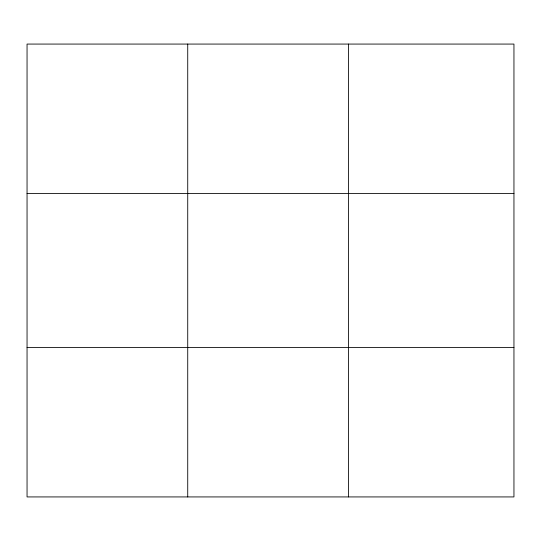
<?xml version="1.0" encoding="UTF-8"?>
<svg xmlns="http://www.w3.org/2000/svg" width="541" height="541" viewBox="0 0 541 541"><rect width="100%" height="100%" fill="white"/><g stroke="black" fill="none" stroke-linecap="round" stroke-linejoin="round"><path stroke-width="0.81" d="M187.727 44.071L187.727 496.929M348.404 44.071L348.404 496.929M513.95 193.516L513.95 44.071L27.05 44.071L27.05 496.929L513.95 496.929L513.95 193.516L27.05 193.516M27.05 347.484L513.95 347.484"/></g></svg>
